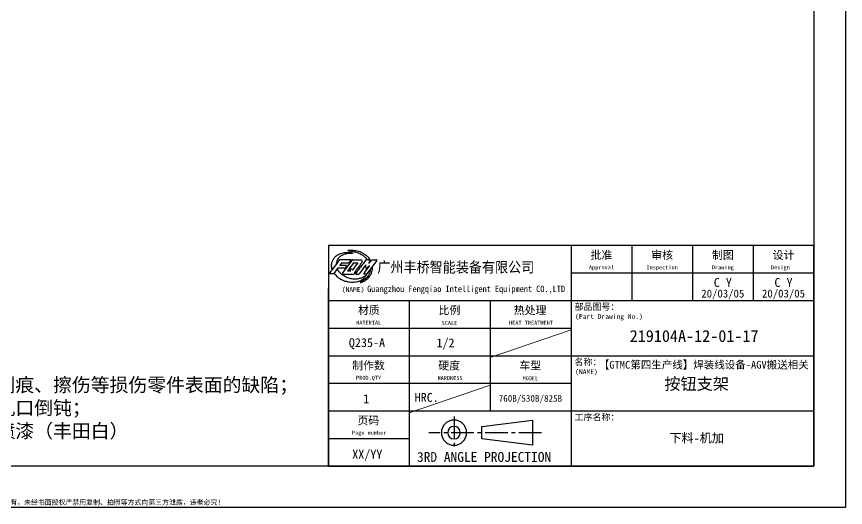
# Model space of a CAD drawing. Header units: millimetres. Extents: x -168473 to -148463, y 295526 to 306160.
# Drawn here: x -167843 to -167213, y 299828 to 300201 of the extents above; entities that cross this region are included whole.
import ezdxf
from ezdxf.enums import TextEntityAlignment as Align

# ---------------------------------------------------------------- set-up
doc = ezdxf.new("R2010")
doc.units = ezdxf.units.MM
doc.linetypes.add('CENTER2', pattern=[28.575, 19.05, -3.175, 3.175, -3.175])
for name, color, linetype, lineweight in [('A3', 3, 'Continuous', 20), ('尺寸线', 3, 'Continuous', 13), ('文字', 1, 'Continuous', 13), ('细实线', 4, 'Continuous', 25)]:
    doc.layers.add(name, color=color, linetype=linetype, lineweight=lineweight)
doc.layers.add('MARK', color=7, linetype='Continuous')
doc.styles.add('CH-1', font='')
doc.styles.get("Standard").update_dxf_attribs({"font": 'txt', "bigfont": 'gbcbig.shx'})
doc.styles.get('CH-1').set_extended_font_data('SimSun')

# ---------------------------------------------------------------- blocks, each defined once
blk = doc.blocks.new('A$C2CD672AE')
for p, q in [((201.5, 8), (201.5, -289)), ((193.5, 0), (193.5, -278.55)), ((193.5, -278.55), (-193.5, -278.55)), ((201.5, -289), (-218.5, -289))]:
    blk.add_line(p, q)
at = {"insert": (0, -288.5), "char_height": 1.25, "width": 387, "attachment_point": 8}
blk.add_mtext('{\\fSimSun|b1|i0|c134|p2;此设计产权为广州丰桥智能装备有限公司所有，未经书面授权严禁用复制、拍照等方式向第三方泄露，违者必究!}', dxfattribs=at)
blk = doc.blocks.new('A$C34C2392C')
at = {"linetype": 'CENTER2', "ltscale": 0.3}
for p, q in [((-5.53, 4.13), (-5.53, -4.13)), ((16.64, 0), (-11.88, 0))]:
    blk.add_line(p, q, dxfattribs=at)
for p, q in [((1.54, 1.6), (14.34, 3.2)), ((14.34, 3.2), (14.34, -3.2)), ((1.54, -1.6), (1.54, 1.6)), ((14.34, -3.2), (1.54, -1.6))]:
    blk.add_line(p, q)
for radius in [3.2, 1.6]:
    blk.add_arc((-5.53, 0), radius, 0, 359.9894)
blk = doc.blocks.new('A$C67844AE1')
for p, q in [((-492, 112), (0, 112)), ((-246, 112), (-246, -112)), ((-184.5, 112), (-184.5, 56)), ((-123, 112), (-123, 56)), ((-61.5, 112), (-61.5, 56)), ((0, -112), (0, 112)), ((-246, 84), (0, 84)), ((-492, 68), (-492, -112)), ((-492, 68), (-492, -112)), ((-492, -112), (-492, 68)), ((-492, 68), (-492, -112)), ((-492, 68), (-492, -112)), ((-492, 68), (-492, -112)), ((-492, 68), (-492, -112)), ((-492, 68), (-492, -112)), ((-492, 68), (-492, -112)), ((-492, -112), (-492, 68)), ((-492, 68), (-492, -112)), ((-492, 68), (-492, -112)), ((-492, 68), (-492, -112)), ((-492, 68), (-492, -112)), ((-492, 56), (0, 56)), ((-410, 56), (-410, -112)), ((-328, 56), (-328, -56)), ((-492, 28), (-246, 28)), ((-492, 0), (0, 0)), ((-492, -28), (-246, -28)), ((-492, -56), (0, -56)), ((-492, -84), (-410, -84)), ((-492, -112), (0, -112))]:
    blk.add_line(p, q)
at = {"color": 4, "ltscale": 0.5}
for p, q in [((-478.69, 93.94), (-480.4, 91.69)), ((-468.38, 96.54), (-477.68, 84.12)), ((-467.07, 97.19), (-459.37, 97.19)), ((-451.05, 97.21), (-453.64, 97.21)), ((-452.68, 83.09), (-442.89, 96.32)), ((-447.54, 97.19), (-443.33, 97.19)), ((-482.7, 88.42), (-486.55, 83.35)), ((-473.82, 90.78), (-475.13, 88.89)), ((-469.28, 85.77), (-472.57, 85.77)), ((-469.23, 85.85), (-470.11, 87.32)), ((-467.8, 87.76), (-469.94, 87.76)), ((-467.8, 87.76), (-467.42, 87.1)), ((-486.98, 83.13), (-490.13, 83.13)), ((-477.02, 82.81), (-465.96, 82.81)), ((-463.75, 82.81), (-461.35, 82.81))]:
    blk.add_line(p, q, dxfattribs=at)
for centre, radius, start, end in [((-479.96, 96.37), 1.09, 90, 143.21463), ((-478.65, 93.91), 0.0547, 90, 142.95764), ((-471.7, 94.51), 0.547, 270, 322.84702), ((-469.22, 97.24), 0.219, 322.84702, 90), ((-467.07, 95.55), 1.64, 90, 143.17909), ((-466.36, 94.15), 0.0547, 90, 143.28021), ((-462.24, 94.15), 0.0547, 323.81172, 90), ((-459.37, 95.55), 1.64, 323.50405, 90), ((-453.64, 96.66), 0.547, 90, 142.76053), ((-443.33, 96.64), 0.547, 323.51537, 90), ((-490.13, 83.68), 0.547, 143.21463, 270), ((-482.27, 88.08), 0.547, 90, 142.7804), ((-480.35, 91.65), 0.0547, 142.95764, 270), ((-477.02, 83.63), 0.821, 143.17909, 270), ((-472.57, 85.82), 0.0547, 143.28021, 270), ((-469.28, 85.82), 0.0547, 270, 30.87346), ((-467.37, 87.13), 0.0547, 209.84044, 323.81172), ((-454.06, 91.84), 0.137, 354.5829, 143.44023), ((-450.47, 90.95), 0.137, 323.3038, 127.26931), ((-486.98, 83.68), 0.547, 270, 322.7804), ((-463.75, 83.36), 0.547, 142.76053, 270), ((-461.35, 83.63), 0.821, 270, 323.34145), ((-455.78, 83.14), 0.274, 143.38703, 270), ((-453.12, 83.41), 0.547, 270, 323.51537)]:
    blk.add_arc(centre, radius, start, end, dxfattribs=at)
at = {"color": 3, "ltscale": 0.5}
for points, knots in [([(-488.04, 87.39), (-488.26, 88.17), (-488.62, 89.51), (-488.76, 91.4), (-488.68, 92.96), (-488.48, 94.48), (-488, 95.94), (-487.33, 97.33), (-486.52, 98.55), (-485.58, 99.92), (-484.11, 101.17), (-482.08, 102.53), (-479.62, 103.66), (-476.63, 104.53), (-473.49, 104.75), (-470.85, 104.68), (-469.01, 104.49), (-468.06, 104.35), (-467.6, 104.19), (-467.36, 104.11), (-467.38, 103.84), (-467.51, 103.6), (-467.67, 103.59), (-467.75, 103.59)], [0.033361, 0.033361, 0.033361, 0.033361, 0.471833, 0.793856, 1.06763, 1.327784, 1.632518, 1.904259, 2.171672, 2.434164, 2.811787, 3.221221, 3.771763, 4.287691, 4.918993, 5.487196, 5.736969, 5.935719, 6.004988, 6.011363, 6.068145, 6.111246, 6.151841, 6.151841, 6.151841, 6.151841]), ([(-467.75, 103.59), (-468.68, 103.59), (-471.11, 103.61), (-474.79, 103.2), (-478.26, 101.79), (-481.06, 99.79), (-482.97, 97.34), (-484.02, 94.85), (-483.98, 93.42), (-483.93, 92.89)], [0, 0, 0, 0, 0.511401, 1.333961, 2.006207, 2.544799, 3.201133, 3.690752, 3.982461, 3.982461, 3.982461, 3.982461]), ([(-471.87, 106.78), (-471.88, 106.81), (-471.89, 106.89), (-471.08, 106.94), (-470.13, 106.96), (-468.28, 106.92), (-466.29, 106.88), (-463.95, 106.66), (-461.43, 105.9), (-458.86, 105.11), (-456.84, 103.98), (-455.05, 102.78), (-453.35, 101.59), (-451.64, 99.9), (-450.32, 98.09), (-449.42, 96.69), (-449.1, 95.93), (-449.03, 95.74)], [0, 0, 0, 0, 0.013513, 0.041806, 0.340693, 0.661167, 1.001786, 1.450195, 1.93793, 2.441413, 2.919246, 3.201062, 3.624217, 4.053268, 4.510623, 4.853859, 4.962074, 4.962074, 4.962074, 4.962074]), ([(-453.89, 81.8), (-454.16, 81.48), (-455.09, 80.34), (-457.47, 79.09), (-460.29, 78.15), (-463.1, 77.56), (-465.75, 77.56), (-468.2, 77.74), (-470.34, 78.3), (-472.37, 78.87), (-474.59, 79.8), (-476.8, 81.11), (-479.03, 82.63), (-480.66, 84.59), (-482.11, 86.33), (-482.76, 87.47), (-483.04, 87.97)], [0, 0, 0, 0, 0.227272, 0.804496, 1.430419, 1.862632, 2.367125, 2.88024, 3.204387, 3.579335, 4.036384, 4.516387, 4.985288, 5.507707, 5.907232, 6.223175, 6.223175, 6.223175, 6.223175]), ([(-449.38, 87.54), (-449.46, 86.95), (-449.59, 86.05), (-449.95, 84.79), (-450.37, 83.78), (-450.81, 82.63), (-451.45, 81.57), (-452.25, 80.24), (-453.23, 79.21), (-454.33, 78.01), (-455.64, 77.09), (-456.98, 76.11), (-458.35, 75.36), (-459.16, 74.85), (-459.95, 74.68), (-459.94, 74.21), (-459.66, 74.19), (-459.5, 74.17)], [0.004933, 0.004933, 0.004933, 0.004933, 0.333622, 0.498315, 0.724349, 0.934741, 1.17012, 1.401267, 1.780901, 1.94954, 2.292483, 2.648069, 2.865789, 3.139575, 3.199954, 3.253921, 3.331828, 3.331828, 3.331828, 3.331828]), ([(-459.5, 74.17), (-459.15, 74.26), (-457.82, 74.59), (-455.91, 75.45), (-453.81, 76.77), (-452.04, 78.05), (-450.46, 79.78), (-449.21, 81.63), (-448.18, 83.92), (-447.35, 86.77), (-447.31, 89.06), (-447.29, 90.37)], [0, 0, 0, 0, 0.196818, 0.752706, 1.133972, 1.558354, 1.94217, 2.414014, 2.774875, 3.316286, 4.02771, 4.02771, 4.02771, 4.02771]), ([(-486.11, 83.93), (-485.59, 83.17), (-484.11, 80.96), (-480.4, 78.04), (-475.71, 75.67), (-470.4, 74.54), (-465.25, 74.57), (-460.35, 75.58), (-456.79, 77.65), (-454.68, 79.82), (-453.68, 81.05), (-453.44, 81.92), (-453.76, 82.01), (-453.85, 81.87), (-453.89, 81.8)], [0.008574, 0.008574, 0.008574, 0.008574, 0.511088, 1.461558, 2.551285, 3.372869, 4.408758, 5.360341, 6.07413, 6.646139, 6.965728, 7.014048, 7.055407, 7.097199, 7.097199, 7.097199, 7.097199])]:
    blk.add_open_spline(points, degree=3, knots=knots, dxfattribs=at)
blk.add_spline([(-471.87, 106.78), (-471.8, 106.48), (-471.33, 106.32), (-469.95, 106.19), (-468.71, 106.01), (-466.81, 105.67), (-464.7, 105.2), (-462.88, 104.66), (-461.09, 103.98), (-459.43, 103.08), (-457.89, 102.22), (-455.32, 100.34), (-454.15, 99.25), (-453.58, 98.66), (-452.29, 97.2)], degree=3, dxfattribs=at)
at = {"color": 4, "ltscale": 0.5}
for points, knots in [([(-480.84, 97.02), (-480.93, 96.9), (-481.02, 96.78), (-481.12, 96.65), (-484.27, 92.44), (-487.42, 88.22), (-490.57, 84.01)], [-0.084236, -0.084236, -0.084236, -0.084236, 0, 0, 0, 2.885251, 2.885251, 2.885251, 2.885251]), ([(-479.96, 97.46), (-479.82, 97.46), (-479.68, 97.46), (-479.54, 97.46), (-479.54, 97.46), (-479.54, 97.46), (-479.54, 97.46), (-476.38, 97.46), (-473.23, 97.46), (-470.08, 97.46), (-470.08, 97.46), (-470.08, 97.46), (-470.08, 97.46), (-469.79, 97.46), (-469.51, 97.46), (-469.22, 97.46)], [-0.077734, -0.077734, -0.077734, -0.077734, 0, 0, 0, 0, 0, 0, 1.729211, 1.729211, 1.729211, 1.729211, 1.729211, 1.729211, 1.885805, 1.885805, 1.885805, 1.885805]), ([(-471.7, 93.97), (-471.72, 93.97), (-471.75, 93.97), (-471.77, 93.97), (-471.77, 93.97), (-471.77, 93.97), (-471.77, 93.97), (-474.06, 93.97), (-476.36, 93.97), (-478.65, 93.97)], [-0.012966, -0.012966, -0.012966, -0.012966, 0, 0, 0, 0, 0, 0, 1.257183, 1.257183, 1.257183, 1.257183]), ([(-469.05, 97.11), (-469.2, 96.9), (-469.36, 96.7), (-469.52, 96.49), (-469.52, 96.49), (-469.52, 96.49), (-469.52, 96.49), (-470.05, 95.79), (-470.58, 95.09), (-471.11, 94.39), (-471.11, 94.39), (-471.11, 94.39), (-471.11, 94.39), (-471.16, 94.32), (-471.21, 94.25), (-471.26, 94.18)], [-0.1423966, -0.1423966, -0.1423966, -0.1423966, 0, 0, 0, 0, 0, 0, 0.4822707, 0.4822707, 0.4822707, 0.4822707, 0.4822707, 0.4822707, 0.529029, 0.529029, 0.529029, 0.529029]), ([(-454.08, 96.99), (-454.23, 96.79), (-454.39, 96.58), (-454.54, 96.38), (-457.68, 92.25), (-460.82, 88.12), (-463.96, 83.99), (-464.04, 83.89), (-464.11, 83.79), (-464.19, 83.69)], [-0.140102, -0.140102, -0.140102, -0.140102, 0, 0, 0, 2.844058, 2.844058, 2.844058, 2.913465, 2.913465, 2.913465, 2.913465]), ([(-451.05, 97.21), (-450.96, 97.2), (-450.76, 97.2), (-450.41, 97.03), (-450.21, 96.52), (-450.3, 95.87), (-450.55, 95.18), (-450.83, 94.49), (-451, 93.99), (-451.13, 93.7), (-451.11, 93.59), (-450.99, 93.55), (-450.82, 93.63), (-450.49, 93.98), (-449.97, 94.64), (-449.25, 95.48), (-448.57, 96.28), (-447.99, 96.81), (-447.66, 97.09), (-447.54, 97.19)], [0, 0, 0, 0, 0.047379, 0.11361, 0.198731, 0.32589, 0.467244, 0.599055, 0.733672, 0.758899, 0.77069, 0.790267, 0.820293, 0.867992, 1.054564, 1.278066, 1.476304, 1.62487, 1.711224, 1.711224, 1.711224, 1.711224]), ([(-469.94, 87.76), (-469.98, 87.77), (-470.04, 87.77), (-470.11, 87.72), (-470.16, 87.66), (-470.17, 87.58), (-470.16, 87.49), (-470.14, 87.4), (-470.13, 87.35), (-470.11, 87.32)], [0, 0, 0, 0, 0.0189462, 0.0330559, 0.0436533, 0.0575788, 0.0766083, 0.0956988, 0.1082528, 0.1082528, 0.1082528, 0.1082528]), ([(-456, 83.3), (-455.85, 83.49), (-455.71, 83.69), (-455.56, 83.88), (-455.56, 83.88), (-455.56, 83.88), (-455.56, 83.88), (-453.83, 86.21), (-452.09, 88.54), (-450.36, 90.87)], [-0.132838, -0.132838, -0.132838, -0.132838, 0, 0, 0, 0, 0, 0, 1.591518, 1.591518, 1.591518, 1.591518])]:
    blk.add_open_spline(points, degree=3, knots=knots, dxfattribs=at)
for points in [[(-466.4, 94.18), (-468.47, 91.41), (-470.54, 88.63), (-472.61, 85.86)], [(-462.19, 94.12), (-463.9, 91.78), (-465.62, 89.44), (-467.33, 87.1)], [(-466.36, 94.2), (-464.99, 94.2), (-463.61, 94.2), (-462.24, 94.2)], [(-458.05, 94.58), (-460.57, 91.18), (-463.09, 87.78), (-465.6, 84.38)], [(-476.05, 88.63), (-478.12, 88.63), (-480.19, 88.63), (-482.27, 88.63)], [(-474.4, 91.6), (-476.39, 91.6), (-478.37, 91.6), (-480.35, 91.6)], [(-454.17, 91.93), (-456.01, 89.44), (-457.9, 86.89), (-460.7, 83.14)], [(-454.14, 89.56), (-454.07, 90.32), (-454, 91.07), (-453.92, 91.83)], [(-453.14, 89.09), (-452.28, 89.74), (-451.41, 90.4), (-450.55, 91.06)], [(-455.78, 82.86), (-454.89, 82.86), (-454, 82.86), (-453.12, 82.86)]]:
    blk.add_open_spline(points, degree=3, dxfattribs=at)
for points in [[(-476.05, 88.63), (-475.64, 88.63), (-475.39, 88.67), (-475.28, 88.75), (-475.13, 88.89)], [(-473.82, 90.78), (-473.73, 90.98), (-473.72, 91.25), (-473.81, 91.45), (-473.97, 91.55), (-474.16, 91.58), (-474.4, 91.6)], [(-465.6, 84.38), (-465.63, 84.34), (-465.63, 84.25), (-465.53, 84.03), (-465.37, 83.78), (-465.15, 83.42), (-465.08, 83.29), (-465.14, 83.12), (-465.4, 82.96), (-465.69, 82.87), (-465.96, 82.81)], [(-454.14, 89.56), (-454.15, 89.22), (-454.12, 88.97), (-453.96, 88.83), (-453.76, 88.76), (-453.62, 88.78), (-453.43, 88.86), (-453.14, 89.09)]]:
    blk.add_spline(points, degree=3, dxfattribs=at)
at = {"layer": '细实线', "color": 0, "linetype": 'Continuous'}
for p, q in [((-492, 112), (-492, 56)), ((-492, 68), (-492, -112)), ((-492, 68), (-492, -112)), ((-492, 68), (-492, -112))]:
    blk.add_line(p, q, dxfattribs=at)
at = {"lineweight": 35, "xscale": 4, "yscale": 4, "zscale": 4}
blk.add_blockref('A$C34C2392C', (-342.56, -78.03), dxfattribs=at)
at = {"style": 'CH-1'}
for s, height, p in [('批准', 8.111, (-215.25, 102.29)), ('审核', 8.111, (-153.75, 102.29)), ('制图', 8.111, (-92.25, 102.29)), ('设计', 8.111, (-30.75, 102.29)), ('Approval', 4.055, (-215.25, 89.12)), ('Inspection', 4.055, (-153.75, 89.12)), ('Drawing', 4.055, (-92.25, 89.12)), ('Design  ', 4.055, (-30.75, 89.12)), ('比例', 8.111, (-369.33, 46.29)), ('MATERIAL', 4.056, (-451.13, 33.33)), ('SCALE', 4.055, (-369.28, 33.12)), ('制作数', 8.111, (-451.33, -9.71)), ('车型', 8.111, (-287.33, -9.71)), ('PROD.QTY', 4.055, (-451.28, -22.88)), ('MODEL', 4.055, (-287.28, -22.88)), ('3RD ANGLE PROJECTION', 10, (-334.19, -102.63))]:
    blk.add_text(s, height=height, dxfattribs=at).set_placement(p, align=Align.MIDDLE)
at = {"lineweight": 35, "style": 'CH-1'}
for s, height, p in [('(NAME)', 4.868, (-478.38, 64.74)), ('部品图号：', 6.489, (-242.53, 46.37)), ('(Part Drawing No.)', 4.8676, (-241.87, 37.35)), ('名称：', 6.489, (-242.53, -9.63)), ('(NAME)', 4.868, (-241.87, -18.65)), ('工序名称：', 6.489, (-242.53, -65.63))]:
    blk.add_text(s, height=height, dxfattribs=at).set_placement(p)
at = {"style": 'CH-1'}
blk.add_text('材质', height=8.111, dxfattribs=at).set_placement((-462.11, 42.24))
at = {"lineweight": 35, "style": 'CH-1'}
for s, height, p in [('热处理', 8.111, (-287.56, 46.27)), ('HEAT TREATMENT', 4.0553, (-286.66, 33.32)), ('硬度', 8.111, (-369.56, -9.73)), ('HARDNESS', 4.055, (-368.66, -22.68)), ('HRC.', 9, (-392.33, -42.26, -1000.32)), ('页码', 8.111, (-451.56, -65.73)), ('Page number', 4.0553, (-450.66, -78.68))]:
    blk.add_text(s, height=height, dxfattribs=at).set_placement(p, align=Align.MIDDLE)
at = {"layer": 'MARK', "style": 'CH-1', "width": 0.9}
blk.add_text('广州丰桥智能装备有限公司', height=10.8, dxfattribs=at).set_placement((-442.41, 84.37))
at = {"layer": 'MARK', "insert": (-452.72, 70.99), "char_height": 6.5, "width": 556.9513, "attachment_point": 1, "style": 'CH-1'}
blk.add_mtext('{\\W0.9;Guangzhou Fengqiao Intelligent Equipment CO.,LTD}', dxfattribs=at)
blk = doc.blocks.new('1：1横')
blk.add_blockref('A$C2CD672AE', (-8412.44, 515.87))
at = {"xscale": 0.25, "yscale": 0.25, "zscale": 0.25}
blk.add_blockref('A$C67844AE1', (-8218.94, 265.32), dxfattribs=at)
blk = doc.blocks.new('车型')
at = {"layer": '文字', "color": 1, "linetype": 'Continuous', "style": 'CH-1'}
blk.add_text('760B/530B/825B', height=1.6875, dxfattribs=at).set_placement((-10.31, 3.5, -250.08), align=Align.MIDDLE)
blk = doc.blocks.new('工序名称')
at = {"layer": '文字', "color": 1, "linetype": 'Continuous', "style": 'CH-1'}
blk.add_text('下料-机加', height=2.25, dxfattribs=at).set_placement((-29.69, -6.35, -250.08), align=Align.MIDDLE)
blk = doc.blocks.new('设计人员')
at = {"layer": '文字', "color": 1, "linetype": 'Continuous', "style": 'CH-1'}
blk.add_text('C Y', height=2.25, dxfattribs=at).set_placement((-7.69, -1.99), align=Align.MIDDLE)
blk = doc.blocks.new('出图人员')
at = {"layer": '文字', "color": 1, "linetype": 'Continuous', "style": 'CH-1'}
blk.add_text('C Y', height=2.25, dxfattribs=at).set_placement((-7.69, -1.99), align=Align.MIDDLE)
blk = doc.blocks.new('出图日期')
at = {"layer": '文字', "color": 1, "linetype": 'Continuous', "style": 'CH-1'}
blk.add_text('20/03/05', height=2, dxfattribs=at).set_placement((-7.69, 2.04), align=Align.MIDDLE)
blk = doc.blocks.new('设计日期')
at = {"layer": '文字', "color": 1, "linetype": 'Continuous', "style": 'CH-1'}
blk.add_text('20/03/05', height=2, dxfattribs=at).set_placement((-7.69, 2.04), align=Align.MIDDLE)

msp = doc.modelspace()

# ---------------------------------------------------------------- linework, layer by layer
at = {"layer": 'A3'}
msp.add_lwpolyline([(-168472.613, 300718.82), (-167212.613, 300718.82), (-167212.613, 299827.82), (-168472.613, 299827.82)], close=True, dxfattribs=at)
at = {"layer": '尺寸线'}
for p, q in [((-167482.613, 299941.82), (-167421.113, 299962.82)), ((-167544.113, 299899.82), (-167482.613, 299920.82))]:
    msp.add_line(p, q, dxfattribs=at)

# ---------------------------------------------------------------- block references
at = {"color": 2, "xscale": 3, "yscale": 3, "zscale": 3}
msp.add_blockref('1：1横', (-142579.793, 299147.222), dxfattribs=at)
at = {"layer": '细实线', "xscale": 3, "yscale": 3, "zscale": 3}
for name, p in [('出图人员', (-167282.738, 300004.82)), ('设计人员', (-167236.613, 300004.82)), ('出图日期', (-167282.738, 299983.82)), ('设计日期', (-167236.613, 299983.82)), ('车型', (-167421.113, 299899.82)), ('工序名称', (-167236.613, 299899.82))]:
    msp.add_blockref(name, p, dxfattribs=at)

# ---------------------------------------------------------------- texts
at = {"layer": '尺寸线', "color": 1, "insert": (-168001.045, 299879.349), "char_height": 10.5, "width": 425.60054, "attachment_point": 7}
msp.add_mtext('\\A1;{\\fSimSun|b0|i0|c134|p2;\\Q0;\\P技术要求：\\P1.零件表面上，不应有划痕、擦伤等损伤零件表面的缺陷；\\P2.去除毛刺飞边，棱边孔口倒钝；\\P3.除安装面外其余表面喷漆（丰田白）}', dxfattribs=at)
at = {"layer": '文字', "color": 1, "linetype": 'Continuous', "style": 'CH-1'}
for s, height, p in [('219104A-12-01-17', 9, (-167327.603, 299958.074, -750.242)), ('Q235-A', 6.75, (-167576.287, 299952.329, -750.242)), ('1/2', 6.75, (-167516.598, 299952.329, -750.242)), ('【GTMC第四生产线】焊装线设备-AGV搬送相关', 5.85, (-167320.284, 299936.473, -487.657)), ('按钮支架', 9, (-167325.689, 299921.984, -750.242)), ('1', 6.75, (-167576.861, 299910.46, -750.242)), ('XX/YY', 6.75, (-167576.042, 299867.691, -750.242))]:
    msp.add_text(s, height=height, dxfattribs=at).set_placement(p, align=Align.MIDDLE)

doc.saveas('drawing.dxf')
